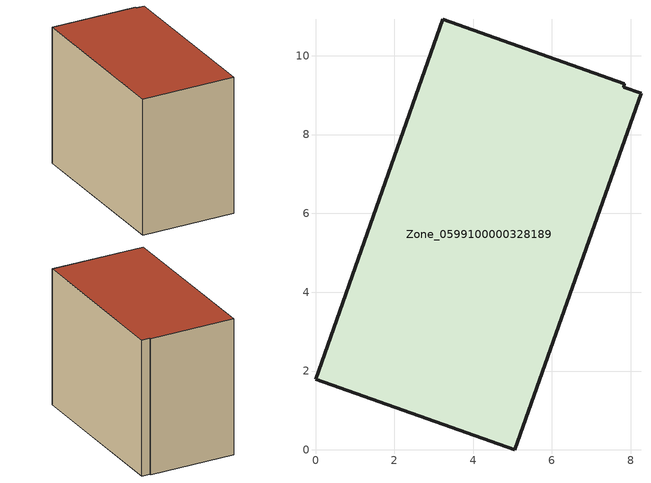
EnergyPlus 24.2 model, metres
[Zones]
Zone_0599100000328189
 floor ground (C_G): 0,1.79 3.23,10.93 7.84,9.29 7.83,9.2 8.26,9.05 5.06,0 z0.51
 wall outside (C_F): 3.23,10.93 0,1.79 5.06,0 8.26,9.05 7.83,9.2 7.84,9.29 3.23,10.93 z0.51:8.32
 roof outside (C_R): 0,1.79 5.06,0 8.26,9.05 7.83,9.2 7.84,9.29 3.23,10.93 z8.32
[BUILDING]
Pand.0599100000328189: North Axis=0; Terrain=City; Loads Convergence Tolerance Value=0.04; Temperature Convergence Tolerance Value=0.4; Solar Distribution=FullExterior; Maximum Number of Warmup Days=25; Minimum Number of Warmup Days=1
[Site:Location]
Rotterdam.The.Hague.AP_ZH_NLD Design_Conditions: Latitude=51.96; Longitude=4.45; Time Zone=1; Elevation=-4.5
[SITE:GROUNDTEMPERATURE:BUILDINGSURFACE]
18, 18, 18, 18, 18, 18, 18, 18, 18, 18, 18, 18
[MATERIAL] Thermal Absorptance=0.9; Solar Absorptance=0.7; Visible Absorptance=0.7
Name | Roughness | Thickness | Conductivity | Density | Specific Heat
G.TI.1975-1991 | MediumSmooth | 0.15 | 0.288461 | 540 | 1210
F.TI.1975-1991 | Rough | 0.3 | 0.230769 | 1920 | 840
R.TI.1975-1991 | MediumRough | 0.2 | 0.153846 | 1500 | 1000
[CONSTRUCTION]
C_G: G.TI.1975-1991
C_F: F.TI.1975-1991
C_R: R.TI.1975-1991
[ZONE]
Zone_0599100000328189: Type=1; Multiplier=1; Ceiling Height=Autocalculate; Volume=Autocalculate; Floor Area=autocalculate; Part of Total Floor Area=Yes
[ZONEINFILTRATION:DESIGNFLOWRATE]
Infil_Zone_0599100000328189: Zone or ZoneList or Space or SpaceList=Zone_0599100000328189; Schedule=AlwaysOn; Design Flow Rate Calculation Method=Flow/Area; Flow Rate per Floor Area=0.003; Constant Term Coefficient=1; Temperature Term Coefficient=0; Velocity Term Coefficient=0; Velocity Squared Term Coefficient=0
[HVACTEMPLATE:ZONE:IDEALLOADSAIRSYSTEM]
Zone_0599100000328189: Maximum Heating Supply Air Temperature=50; Minimum Cooling Supply Air Temperature=13; Maximum Heating Supply Air Humidity Ratio=0.0156; Minimum Cooling Supply Air Humidity Ratio=0.0077; Heating Limit=NoLimit; Cooling Limit=NoLimit; Dehumidification Control Type=ConstantSensibleHeatRatio; Cooling Sensible Heat Ratio=0.7; Dehumidification Setpoint=60; Humidification Control Type=None; Humidification Setpoint=30; Outdoor Air Method=None; Outdoor Air Flow Rate per Person=0.00944; Outdoor Air Flow Rate per Zone Floor Area=0; Outdoor Air Flow Rate per Zone=0; Demand Controlled Ventilation Type=None; Outdoor Air Economizer Type=NoEconomizer; Heat Recovery Type=None; Sensible Heat Recovery Effectiveness=0.7; Latent Heat Recovery Effectiveness=0.65
[ZONECONTROL:THERMOSTAT]
ThermostatControl_Zone_0599100000328189: Zone or ZoneList=Zone_0599100000328189; Control Type Schedule=DualSetpointControlType; Control 1=Thermostat_Zone_0599100000328189; Temperature Difference Between Cutout And Setpoint=0
[THERMOSTATSETPOINT:DUALSETPOINT]
Thermostat_Zone_0599100000328189: Heating Setpoint Temperature Schedule=HeatingSetpoint_Zone_0599100000328189; Cooling Setpoint Temperature Schedule=CoolingSetpoint_Zone_0599100000328189
[SCHEDULE:COMPACT]
HeatingSetpoint_Zone_0599100000328189: Through: 12/31, For: AllDays, Until: 24:00, 21
CoolingSetpoint_Zone_0599100000328189: Through: 12/31, For: AllDays, Until: 24:00, 24
DualSetpointControlType: Through: 12/31, For: AllDays, Until: 24:00, 4
AlwaysOn: Through: 12/31, For: AllDays, Until: 24:00, 1
